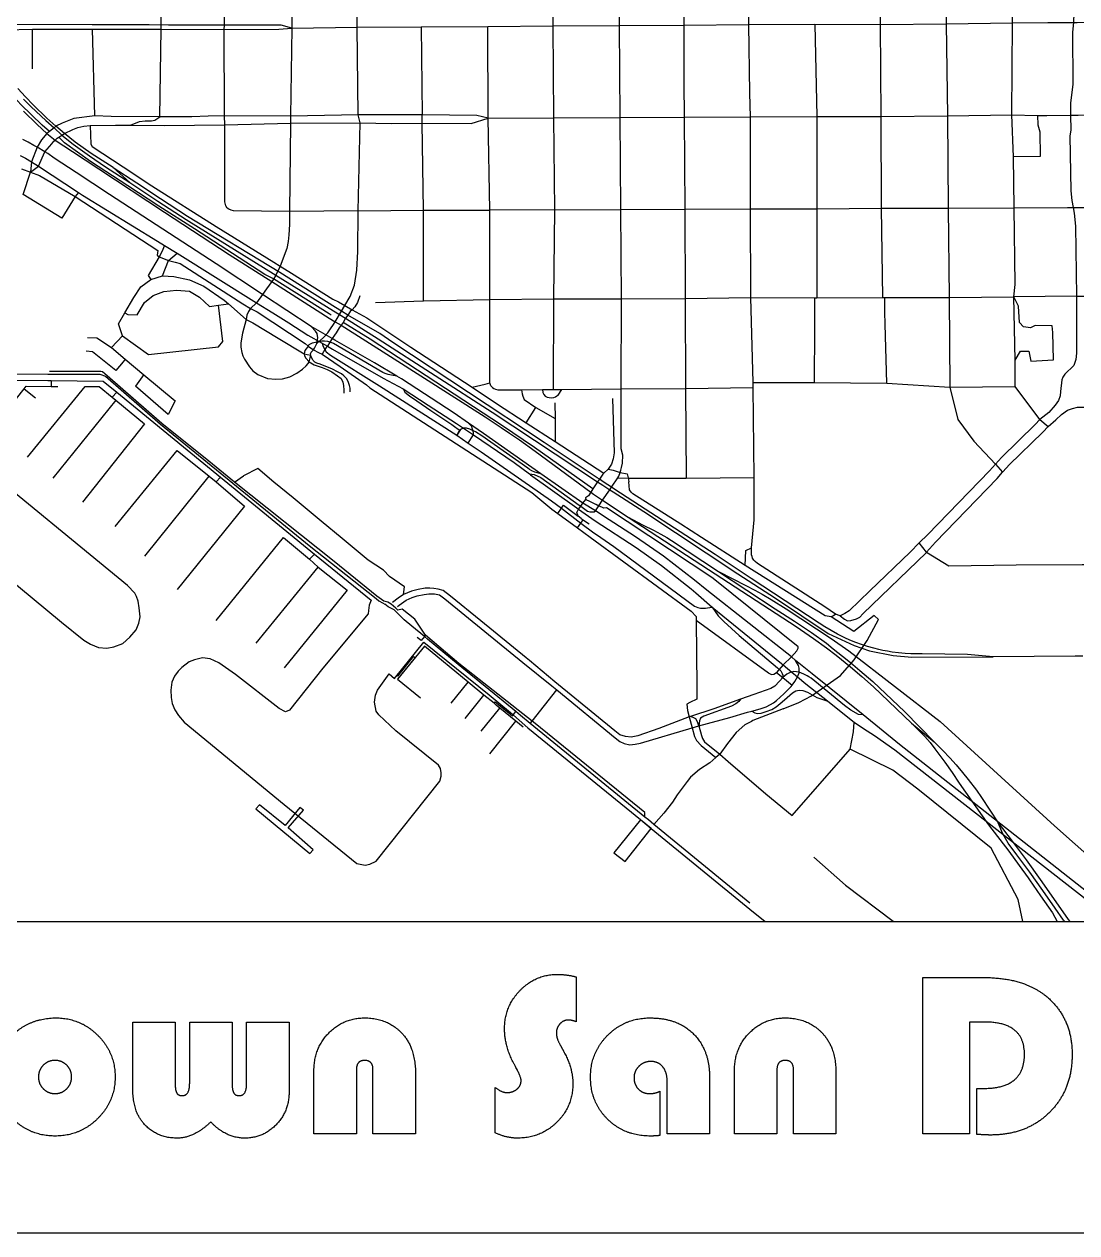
# Model space of a CAD drawing. Header units: millimetres. Extents: x 943 to 1065, y -197 to -78.
# Drawn here: x 983.7 to 1037, y -196.7 to -135.6 of the extents above; entities that cross this region are included whole.
import ezdxf

# ---------------------------------------------------------------- set-up
doc = ezdxf.new("R2010")
doc.units = ezdxf.units.MM
doc.header["$MEASUREMENT"] = 0
for name, color, linetype, true_color in [('Border', 5, 'Continuous', 0x0017ff), ('Default', 18, 'Continuous', 0x000000), ('Text', 3, 'Continuous', 0x00ff1b)]:
    doc.layers.add(name, color=color, linetype=linetype, true_color=true_color)

msp = doc.modelspace()

# ---------------------------------------------------------------- linework, layer by layer
at = {"color": 4, "true_color": 0x00ffff}
for points in [[(1016.757, -92.221), (1016.867, -94.854), (1016.892, -99.384), (1016.896, -100.124), (1016.916, -103.913), (1016.94, -108.424), (1016.964, -112.932), (1016.989, -117.449), (1016.989, -117.538), (1016.989, -117.596), (1016.994, -118.741), (1017.018, -122.043), (1017.036, -126.582), (1017.06, -131.061), (1017.084, -135.613), (1017.1, -138.532), (1017.11, -140.277), (1017.135, -144.932), (1017.158, -149.455), (1017.184, -153.992), (1017.208, -158.543)], [(1013.938, -149.472), (1013.904, -144.946), (1013.869, -140.294), (1013.833, -135.635), (1013.799, -131.079), (1013.765, -126.634), (1013.73, -122.09), (1013.702, -118.478), (1013.695, -117.628), (1013.66, -112.932), (1013.626, -108.447), (1013.61, -106.391), (1013.602, -105.241), (1013.591, -103.895), (1013.578, -102.258), (1013.556, -99.403), (1013.509, -94.897), (1013.42, -92.86), (1013.416, -92.533)], [(1010.134, -93.138), (1010.155, -94.955), (1010.183, -99.421), (1010.218, -103.877), (1010.234, -105.918), (1010.255, -108.469), (1010.27, -110.574), (1010.29, -112.949), (1010.31, -115.566), (1010.327, -117.659), (1010.333, -118.438), (1010.337, -118.948), (1010.362, -122.107), (1010.37, -123.124), (1010.378, -123.762), (1010.398, -126.665), (1010.398, -126.872), (1010.431, -131.095), (1010.468, -135.658), (1010.504, -140.311), (1010.54, -144.961), (1010.503, -149.461)], [(1020.598, -153.694), (1020.49, -149.389), (1020.458, -144.919), (1020.461, -140.261), (1020.44, -139.068), (1020.377, -135.591), (1020.377, -131.045), (1020.35, -126.52), (1020.325, -124.472), (1020.308, -122.012), (1020.33, -118.347), (1020.348, -117.578), (1020.348, -117.531), (1020.267, -112.932), (1020.267, -108.403), (1020.237, -103.925), (1020.208, -99.365)], [(1027.071, -140.234), (1027.047, -135.591), (1027.019, -131.073), (1026.985, -126.477), (1026.94, -121.941), (1026.912, -117.686), (1026.912, -117.542), (1026.912, -117.373), (1026.887, -112.906), (1026.802, -108.398), (1026.811, -103.907)], [(990.579, -140.251), (990.637, -135.818), (990.649, -131.308), (990.649, -122.008)], [(1030.303, -121.968), (1030.352, -126.471), (1030.365, -131.013), (1030.363, -135.551), (1030.439, -140.211)], [(1033.687, -140.16), (1033.723, -135.501), (1033.698, -130.962), (1033.64, -126.435), (1033.614, -121.956)], [(1036.822, -121.912), (1036.732, -125.983), (1036.742, -126.419), (1036.753, -126.936), (1036.778, -130.493), (1036.788, -130.945), (1036.799, -131.433), (1036.837, -135), (1036.805, -135.48), (1036.769, -135.972), (1036.779, -138.609), (1036.663, -139.558), (1036.666, -140.18), (1036.684, -140.927), (1036.62, -141.217), (1036.678, -144.008), (1036.731, -144.494), (1036.804, -144.849), (1036.854, -145.123), (1036.919, -145.781), (1036.959, -149.322)], [(993.987, -144.873), (993.905, -144.751), (993.856, -144.555), (993.859, -140.662), (993.839, -140.207), (993.836, -135.84), (993.841, -135.625), (993.899, -131.261), (993.869, -128.524)], [(997.243, -131.229), (997.256, -135.776), (997.188, -140.228), (997.188, -140.58), (997.139, -145.038), (997.129, -145.703), (997.101, -146.231), (997.071, -146.572), (997.003, -146.924), (996.66, -147.818), (996.445, -148.273), (996.333, -148.464), (996.245, -148.59), (995.975, -148.962), (995.771, -149.253), (995.469, -149.662)], [(999.069, -151.192), (999.206, -150.989), (999.357, -150.764), (999.447, -150.627), (999.543, -150.466), (999.666, -150.256), (999.759, -150.095), (999.935, -149.796), (1000.199, -149.352), (1000.425, -148.772), (1000.541, -148.02), (1000.59, -147.071), (1000.607, -145.01), (1000.718, -140.566), (1000.618, -140.161), (1000.567, -135.724), (1000.557, -133.324)], [(997.256, -135.776), (996.714, -135.62), (994.26, -135.625), (993.841, -135.625), (991.01, -135.615), (990.032, -135.61), (987.148, -135.6), (981.278, -135.586), (981.001, -135.583), (980.939, -135.583), (980.896, -135.58), (980.867, -135.58), (980.762, -135.577), (980.584, -135.575), (980.353, -135.571), (980.177, -135.575), (974.684, -135.59)], [(997.256, -135.776), (1000.567, -135.724)], [(1000.567, -135.724), (1003.803, -135.702), (1007.168, -135.68), (1010.469, -135.658), (1013.833, -135.635), (1017.086, -135.613), (1020.376, -135.591), (1023.716, -135.568), (1027.047, -135.591), (1030.363, -135.552), (1033.723, -135.501), (1035.52, -135.489), (1036.805, -135.48), (1037.004, -135.48), (1040.39, -135.458), (1043.711, -135.435), (1049.379, -135.397), (1052.693, -135.374), (1055.997, -135.352)], [(1003.803, -135.702), (1003.844, -140.151)], [(1007.403, -153.949), (1007.327, -153.858), (1007.274, -153.719), (1007.271, -149.505), (1007.28, -144.975), (1007.196, -140.327), (1007.167, -135.68)], [(1023.716, -135.568), (1023.825, -140.244), (1023.825, -144.904), (1023.825, -149.409)], [(982.765, -135.849), (984.133, -135.83), (987.157, -135.827), (990.637, -135.818), (993.836, -135.84), (996.601, -135.826), (997.256, -135.776)], [(984.126, -137.836), (984.133, -135.83)], [(987.289, -140.207), (987.157, -135.827)], [(984.987, -140.995), (984.623, -140.685), (983.541, -139.625), (983.079, -139.131), (982.076, -137.932), (980.995, -136.454)], [(988.204, -142.828), (987.09, -142.105), (986.296, -141.54), (985.752, -141.101), (985.306, -140.722), (984.859, -140.318), (984.169, -139.644), (983.779, -139.248), (983.388, -138.822)], [(983.671, -139.356), (984.062, -139.756), (984.805, -140.435), (985.221, -140.815), (985.616, -141.184), (986.193, -141.638), (987.015, -142.23), (987.827, -142.784), (989.054, -143.586)], [(983.666, -139.971), (984.365, -140.65), (984.849, -141.101), (985.274, -141.434), (986.145, -142.009)], [(1000.619, -140.161), (997.188, -140.228), (993.839, -140.207), (993.023, -140.223), (992.192, -140.251), (990.579, -140.251), (988.105, -140.247), (987.289, -140.207), (986.217, -140.337), (985.637, -140.571), (985.306, -140.722), (985.221, -140.815), (984.987, -140.995), (984.849, -141.101), (984.577, -141.414), (984.37, -141.798), (984.081, -142.536)], [(984.433, -142.748), (984.757, -142.031), (985.099, -141.618), (985.215, -141.496), (985.274, -141.434), (985.382, -141.34), (985.457, -141.289), (985.616, -141.184), (985.752, -141.101), (986.175, -140.895), (986.425, -140.798), (986.732, -140.734), (987.04, -140.69), (988.325, -140.675), (989.088, -140.672), (990.789, -140.691), (993.858, -140.662), (997.188, -140.579), (1000.718, -140.566)], [(989.088, -140.672), (989.551, -140.494), (989.835, -140.464), (990.148, -140.464), (990.314, -140.424), (990.579, -140.251)], [(1007.197, -140.327), (1006.62, -140.19), (1003.844, -140.151), (1000.619, -140.161)], [(1000.718, -140.566), (1002.3, -140.591), (1003.851, -140.582), (1006.327, -140.591), (1007.197, -140.327)], [(1003.917, -149.569), (1003.917, -144.975), (1003.851, -140.582), (1003.844, -140.151)], [(1007.197, -140.327), (1010.505, -140.31), (1013.869, -140.294), (1017.111, -140.277), (1020.46, -140.26), (1023.825, -140.244), (1027.071, -140.234), (1030.439, -140.211), (1033.687, -140.159), (1034.998, -140.188), (1035.462, -140.185), (1036.666, -140.179), (1037.043, -140.176), (1040.422, -140.16), (1043.323, -140.145), (1043.749, -140.142), (1044.073, -140.14), (1049.385, -140.113), (1052.713, -140.096), (1056.019, -140.08), (1058.016, -140.07)], [(1027.166, -149.391), (1027.103, -144.879), (1027.071, -140.234)], [(1030.439, -140.211), (1030.472, -144.876), (1030.527, -149.389), (1030.556, -153.933), (1030.959, -155.565), (1031.772, -156.66), (1032.861, -157.822)], [(1035.117, -155.571), (1033.862, -153.899), (1033.862, -152.573), (1033.788, -149.364), (1033.855, -148.738), (1033.808, -144.862), (1033.777, -142.274), (1033.687, -140.16)], [(1034.998, -140.188), (1035.003, -140.654), (1035.115, -141.012), (1035.127, -142.261), (1033.777, -142.274)], [(987.04, -140.69), (987.077, -141.646), (987.155, -141.762), (988.709, -142.787), (990.165, -143.745), (993.421, -145.803), (996.343, -147.611), (996.66, -147.818), (997.231, -148.163)], [(999.435, -151.549), (999.301, -151.474), (998.224, -150.863), (995.771, -149.253), (993.426, -147.697), (988.03, -144.178), (986.338, -143.066), (985.233, -142.341), (984.898, -142.116), (984.757, -142.031), (984.37, -141.798), (984.203, -141.7), (983.917, -141.544), (983.639, -141.403)], [(999.244, -150.282), (999.147, -150.228), (996.321, -148.456), (995.892, -148.228), (992.333, -145.931), (990.514, -144.778), (988.96, -143.75), (987.07, -142.511), (985.753, -141.571), (985.457, -141.289)], [(983.501, -142.207), (983.771, -142.351), (984.081, -142.536), (984.433, -142.748), (986.45, -144.083), (986.667, -144.228), (990.453, -146.543), (990.812, -146.767), (991.445, -147.16), (995.469, -149.663), (996.295, -150.171), (997.095, -150.682), (998.068, -151.294), (998.786, -151.704), (998.915, -151.773)], [(986.145, -142.009), (987.485, -142.892), (990.809, -145.076), (994.082, -147.222), (996.245, -148.59), (999.145, -150.435), (999.447, -150.627), (999.744, -150.801), (1002.24, -152.374), (1007.032, -155.43), (1007.854, -155.98), (1008.275, -156.257), (1008.782, -156.604), (1009.575, -157.163), (1012.387, -159.243), (1012.525, -159.344), (1012.73, -159.484), (1012.979, -159.653), (1014.27, -160.513), (1018.348, -163.148), (1022.783, -166.039), (1023.659, -166.645), (1024.305, -167.116), (1024.803, -167.494), (1025.522, -168.086), (1026.098, -168.576), (1026.697, -169.099), (1028.614, -170.935), (1029.284, -171.605), (1029.564, -171.912), (1029.797, -172.222), (1030.307, -172.907), (1030.669, -173.426), (1031.029, -173.963), (1032.51, -176.074), (1033.543, -177.405), (1034.06, -178.133), (1034.516, -178.762), (1034.588, -178.861), (1035.151, -179.664), (1035.751, -180.521), (1035.992, -180.969)], [(983.564, -142.884), (984.02, -143.058), (984.489, -143.225), (986.294, -144.282), (990.466, -147.02), (990.443, -147.253), (990.541, -147.331), (991.004, -147.53), (991.356, -147.615), (991.606, -147.673), (994.777, -149.718), (995.17, -149.957), (995.501, -150.118), (997.925, -151.725), (998.072, -151.853), (998.351, -152.044), (998.606, -152.18), (998.785, -152.263), (999.706, -152.883), (1001.026, -153.809), (1001.193, -153.96)], [(986.45, -144.083), (986.294, -144.282), (985.62, -145.38), (983.651, -144.188), (984.02, -143.058), (984.433, -142.748)], [(984.081, -142.536), (984.02, -143.058)], [(989.054, -143.586), (988.204, -142.828)], [(1037.284, -167.537), (1036.904, -167.541), (1032.75, -167.578), (1031.456, -167.449), (1029.162, -167.424), (1028.577, -167.424), (1028.288, -167.403), (1027.95, -167.369), (1027.644, -167.337), (1027.4, -167.291), (1027.162, -167.251), (1026.96, -167.198), (1026.707, -167.131), (1026.385, -167.049), (1026.09, -166.943), (1025.805, -166.845), (1025.58, -166.764), (1025.312, -166.639), (1025.11, -166.541), (1024.864, -166.42), (1024.541, -166.245), (1024.231, -166.051), (1023.938, -165.865), (1020.499, -163.618), (1018.685, -162.403), (1015.14, -160.1), (1013.595, -159.108), (1013.425, -158.998), (1013.066, -158.754), (1012.822, -158.588), (1012.71, -158.514), (1010.031, -156.73), (1002.359, -151.68), (1001.711, -151.226), (1000.086, -150.284), (999.759, -150.095), (999.463, -149.909), (996.639, -148.127), (991.969, -145.297), (990.61, -144.412), (989.407, -143.616), (988.204, -142.829)], [(989.054, -143.586), (990.468, -144.524), (991.91, -145.453), (996.445, -148.273), (999.363, -150.069), (999.666, -150.256), (999.975, -150.45), (1001.62, -151.48), (1007.394, -155.199), (1012.73, -158.715), (1012.988, -158.884), (1013.346, -159.12), (1013.516, -159.227), (1015.064, -160.214), (1019.828, -163.374), (1021.732, -164.614), (1024.401, -166.396), (1025.708, -167.004), (1026.493, -167.272), (1027.682, -167.512), (1028.625, -167.591), (1032.75, -167.578)], [(1000.608, -145.01), (997.139, -145.038), (994.308, -145.012), (994.188, -144.98), (994.06, -144.922), (993.987, -144.874)], [(1010.542, -144.961), (1013.904, -144.946), (1017.136, -144.932), (1020.458, -144.919), (1023.824, -144.904), (1027.103, -144.879), (1030.472, -144.875), (1033.808, -144.862), (1036.502, -144.85), (1036.804, -144.85), (1037.054, -144.85), (1037.524, -144.847), (1039.214, -144.794), (1040.458, -144.794), (1043.781, -144.769), (1045.726, -144.76), (1047.139, -144.818), (1049.387, -144.828), (1052.696, -144.825), (1056.04, -144.818), (1058.017, -144.761)], [(1000.608, -145.01), (1003.917, -144.975), (1007.281, -144.975)], [(1010.542, -144.961), (1007.281, -144.975)], [(990.812, -146.766), (990.681, -147.088), (990.541, -147.331), (989.989, -148.291), (990.11, -148.485)], [(990.713, -148.304), (991.004, -147.53), (991.445, -147.16)], [(988.126, -151.932), (988.69, -151.337), (988.479, -150.722), (988.803, -150.171), (989.264, -149.389), (989.606, -148.861), (990.11, -148.485), (990.713, -148.304), (991.289, -148.34), (992.068, -148.51), (992.8, -148.827), (993.825, -149.53), (994.04, -149.719), (994.941, -150.51), (995.282, -150.67), (996.564, -151.448), (997.882, -152.244), (998.033, -152.276), (998.216, -152.313)], [(997.231, -148.163), (999.335, -149.478)], [(988.803, -150.171), (988.948, -150.252), (989.421, -150.281), (989.789, -149.651), (990.234, -149.287), (990.776, -149.101), (991.422, -149.022), (992.07, -149.078), (992.573, -149.377), (993.088, -149.844), (993.542, -149.785), (994.04, -149.719)], [(988.69, -151.337), (989.999, -152.273), (993.542, -151.899), (993.757, -151.614), (993.542, -149.785)], [(995.469, -149.662), (995.17, -149.957), (995.053, -150.109), (994.98, -150.295), (994.941, -150.51)], [(1000.697, -149.305), (1000.57, -149.648), (1000.438, -149.869), (1000.307, -150.015), (1000.213, -150.108), (1000.086, -150.284), (999.975, -150.45), (999.847, -150.655), (999.744, -150.801), (999.646, -150.939), (999.495, -151.183), (999.416, -151.3), (999.301, -151.474), (999.175, -151.663), (999.053, -151.854), (998.99, -151.932), (998.925, -152.025), (998.785, -152.263)], [(999.335, -149.478), (999.61, -149.624), (999.935, -149.796), (1000.307, -150.015), (1001.041, -150.426), (1002.068, -151.095), (1003.28, -151.906), (1006.379, -153.934), (1007.611, -154.765), (1009.116, -155.742), (1010.578, -156.688), (1013.051, -158.278)], [(1001.483, -149.647), (1003.917, -149.569), (1007.272, -149.505), (1010.504, -149.461), (1013.938, -149.472), (1017.159, -149.455), (1020.49, -149.389), (1023.713, -149.409)], [(1010.504, -149.461), (1010.474, -154.051)], [(1013.927, -154.012), (1013.938, -149.472)], [(1023.713, -149.409), (1023.706, -150.645), (1023.703, -150.938), (1023.687, -153.694)], [(1023.713, -149.409), (1023.823, -149.409), (1027.166, -149.391), (1027.27, -149.395), (1030.527, -149.389), (1033.788, -149.364)], [(1027.362, -153.728), (1027.283, -150.741), (1027.266, -150.146), (1027.27, -149.395)], [(1036.959, -149.322), (1033.788, -149.364)], [(1034.034, -149.836), (1033.788, -149.364)], [(1036.959, -149.322), (1037.443, -149.325), (1038.992, -149.308), (1040.484, -149.297), (1042.032, -149.277), (1042.436, -149.272), (1043.822, -149.256), (1049.412, -149.312), (1052.754, -149.321), (1056.061, -149.321), (1057.891, -149.316)], [(1036.959, -149.322), (1036.959, -152.219)], [(1034.08, -150.661), (1034.034, -149.836)], [(994.941, -150.51), (994.75, -151.199), (994.672, -151.698), (994.677, -151.913), (994.726, -152.182), (994.775, -152.342), (994.853, -152.514), (995.116, -152.9), (995.273, -153.111), (995.532, -153.296), (996.026, -153.487), (996.451, -153.535), (996.783, -153.513), (997.155, -153.418), (997.512, -153.232), (997.8, -153.027), (997.976, -152.856), (998.073, -152.736), (998.126, -152.648), (998.216, -152.313)], [(998.327, -152.586), (998.312, -152.55), (998.23, -152.393), (998.216, -152.313), (998.205, -152.242), (998.239, -152.154), (998.351, -152.044), (998.396, -151.953), (998.527, -151.718), (998.561, -151.431), (998.532, -151.226), (998.444, -151.098), (998.224, -150.863)], [(1012.483, -159.083), (1009.535, -156.984), (1007.863, -155.855), (1001.217, -151.507), (999.847, -150.655)], [(1033.862, -152.573), (1034.126, -152.104), (1034.556, -152.104), (1034.654, -152.611), (1035.807, -152.553), (1035.768, -151.165), (1035.735, -150.833), (1034.874, -150.813), (1034.641, -150.931), (1034.282, -150.876), (1034.08, -150.661)], [(986.915, -151.426), (987.388, -151.441), (988.126, -151.932), (988.817, -152.512), (989.757, -153.301), (991.345, -154.631), (990.993, -155.316), (989.338, -153.885)], [(1002.571, -153.372), (1002.298, -153.328), (1002.136, -153.299), (1001.97, -153.24), (1001.867, -153.191), (999.357, -151.725), (999.32, -151.713), (999.175, -151.663), (999.08, -151.63), (998.904, -151.606), (998.772, -151.611), (998.445, -151.67), (998.278, -151.714), (998.116, -151.797)], [(998.527, -151.718), (998.854, -151.412), (999.069, -151.192)], [(1028.006, -172.002), (1026.163, -170.516), (1023.583, -168.438), (1022.748, -167.764), (1022.539, -167.568), (1018.251, -164.196), (1017.636, -163.691), (1016.059, -162.48), (1014.639, -161.506), (1013.025, -160.451), (1012.851, -160.333), (1012.627, -160.185), (1011.989, -159.805), (1009.861, -158.317), (1006.948, -156.275), (1006.195, -155.746), (1005.463, -155.246), (1002.812, -153.515), (1002.571, -153.372), (1001.429, -152.7), (999.435, -151.549)], [(988.817, -152.512), (988.711, -152.658), (988.353, -153.092), (987.169, -152.137), (986.848, -152.118)], [(998.116, -151.797), (998.072, -151.853), (997.985, -151.987), (997.917, -152.081), (997.882, -152.244), (997.892, -152.345), (997.965, -152.471), (998.126, -152.648)], [(998.786, -151.704), (998.816, -151.817), (998.855, -151.915), (998.925, -152.025), (998.997, -152.14), (999.204, -152.317), (1001.697, -153.863), (1005.598, -156.361), (1006.181, -156.767), (1006.84, -157.205), (1010.397, -159.688), (1010.893, -160.046), (1011.88, -160.819), (1012.545, -161.293), (1012.676, -161.387), (1013.543, -161.988), (1017.639, -165.006), (1017.797, -165.084), (1017.938, -165.114), (1018.046, -165.119), (1018.187, -165.104), (1018.285, -165.089), (1018.523, -165.055)], [(998.915, -151.773), (999.053, -151.854), (999.304, -152.003), (1001.871, -153.472), (1002.896, -154.015), (1004.153, -154.836), (1005.581, -155.777), (1005.942, -156.015), (1006.451, -156.352), (1008.499, -157.747), (1009.274, -158.319), (1009.335, -158.365), (1011.669, -160.037), (1011.765, -160.11), (1012.611, -160.691), (1014.676, -162.046), (1015.954, -162.95), (1017.457, -164.137), (1017.708, -164.336), (1018.523, -165.055), (1022.04, -167.911), (1022.118, -167.975), (1022.553, -168.344), (1022.846, -168.594), (1023.271, -168.947), (1024.356, -169.793), (1024.387, -169.818), (1025.721, -170.879), (1026.191, -171.206), (1026.747, -171.558), (1027.774, -172.287)], [(1036.958, -152.219), (1036.927, -152.535), (1036.829, -152.834), (1036.367, -153.28), (1036.279, -153.425), (1036.225, -153.569), (1036.16, -154.155), (1036.133, -154.365), (1036.047, -154.608), (1035.893, -154.843), (1035.573, -155.218), (1035.117, -155.571)], [(998.126, -152.648), (998.391, -152.801), (998.786, -152.943), (999.035, -153.041), (999.27, -153.158), (999.569, -153.353), (999.75, -153.496), (999.837, -153.676), (999.871, -153.847), (999.887, -154.078), (999.887, -154.239)], [(1000.214, -154.17), (1000.204, -153.989), (1000.174, -153.847), (1000.106, -153.652), (1000.013, -153.501), (999.887, -153.359), (999.76, -153.261), (999.569, -153.154), (999.31, -153.017), (998.689, -152.777), (998.523, -152.714), (998.425, -152.66), (998.327, -152.586)], [(981.236, -153.257), (984.907, -153.278)], [(984.907, -153.277), (987.54, -153.283), (987.822, -153.378), (990.604, -155.805), (994.265, -158.793), (998.129, -161.949), (1001.514, -164.626), (1001.649, -164.733), (1001.849, -164.842), (1001.966, -164.916)], [(1015.116, -175.681), (1015.116, -175.449), (1009.568, -170.953), (1009.421, -170.832), (1005.712, -167.907), (1004.02, -166.478), (1003.476, -165.672), (1002.84, -165.163), (1002.625, -165.217), (1002.515, -165.114), (1002.28, -164.906), (1002.119, -164.801), (1001.908, -164.759), (1001.561, -164.504), (999.392, -162.751), (994.359, -158.732), (993.047, -157.684), (990.666, -155.768), (987.904, -153.366), (987.669, -153.165), (987.591, -153.135), (984.981, -153.135)], [(989.757, -153.3), (989.338, -153.885)], [(982.407, -155.627), (983.003, -154.907), (983.707, -154.013), (983.815, -153.874), (985.07, -153.906), (985.412, -153.906)], [(983.707, -154.013), (984.285, -154.468)], [(983.878, -157.472), (986.787, -153.906), (987.507, -153.906), (988.164, -154.437), (988.352, -154.594), (989.79, -155.783), (986.662, -159.755)], [(985.075, -153.594), (985.07, -153.906)], [(1001.193, -153.96), (1009.401, -159.269), (1010.417, -160.099), (1010.712, -160.315), (1011.717, -161.052), (1012.359, -161.521), (1017.466, -165.262)], [(1002.896, -154.015), (1002.979, -154.178), (1003.214, -154.37), (1003.582, -154.629), (1004.281, -155.118), (1005.349, -155.825), (1005.485, -155.918), (1005.679, -156.051), (1005.731, -156.097), (1005.598, -156.361)], [(1006.379, -153.934), (1007.031, -153.773), (1007.274, -153.719)], [(1007.403, -153.949), (1007.479, -153.997), (1007.562, -154.029), (1007.672, -154.059), (1007.843, -154.071), (1008.88, -154.065), (1009.937, -154.054), (1010.474, -154.051)], [(1008.88, -154.064), (1008.918, -154.275), (1008.939, -154.395), (1009.017, -154.562), (1009.605, -154.953), (1010.58, -155.514)], [(1009.937, -154.053), (1009.957, -154.208), (1010.001, -154.31), (1010.08, -154.389), (1010.178, -154.433), (1010.285, -154.461), (1010.383, -154.471), (1010.509, -154.453), (1010.598, -154.417), (1010.67, -154.37), (1010.734, -154.33), (1010.91, -154.044)], [(1010.474, -154.051), (1010.91, -154.044), (1013.927, -154.012)], [(1013.927, -154.012), (1017.185, -153.992)], [(1013.927, -157.058), (1013.927, -154.012)], [(1017.185, -153.992), (1020.601, -153.949)], [(1020.574, -162.584), (1020.545, -162.497), (1020.525, -162.421), (1020.515, -162.295), (1020.512, -162.17), (1020.522, -162.055), (1020.654, -160.639), (1020.654, -158.507), (1020.601, -153.949), (1020.598, -153.694)], [(1020.598, -153.694), (1023.688, -153.694), (1027.362, -153.728), (1030.556, -153.933), (1033.862, -153.899)], [(1035.539, -155.924), (1035.922, -155.59), (1036.214, -155.322), (1036.516, -155.091), (1036.761, -155.004), (1037.01, -154.948), (1037.364, -154.938), (1037.587, -154.887), (1037.772, -154.804), (1037.987, -154.634), (1038.149, -154.475), (1038.262, -154.372), (1038.361, -154.244), (1038.501, -154.136), (1038.701, -154.045), (1038.966, -153.993), (1039.29, -153.911), (1040.513, -153.854)], [(988.352, -154.594), (985.16, -158.535)], [(988.396, -154.185), (988.164, -154.437)], [(1013.485, -154.502), (1013.559, -157.259), (1013.515, -157.562), (1013.431, -157.831), (1013.26, -158.076), (1013.051, -158.278), (1012.991, -158.335), (1012.821, -158.588), (1012.73, -158.715), (1012.595, -158.932), (1012.483, -159.083), (1012.387, -159.243), (1012.264, -159.434), (1012.121, -159.528), (1012.131, -159.61)], [(1009.116, -155.742), (1009.606, -154.953)], [(1010.568, -154.724), (1010.58, -155.514), (1010.577, -156.688)], [(1006.349, -156.501), (1006.451, -156.352), (1006.449, -156.259), (1006.433, -156.135), (1006.385, -156), (1006.356, -155.926), (1006.3, -155.859), (1006.194, -155.746)], [(1035.117, -155.571), (1034.871, -155.817), (1033.173, -157.484), (1032.861, -157.822)], [(1035.117, -155.571), (1035.539, -155.924)], [(1009.861, -158.317), (1009.738, -158.279), (1009.545, -158.225), (1009.406, -158.169), (1009.284, -158.096), (1009.198, -158.032), (1006.864, -156.387), (1006.551, -156.192), (1006.434, -156.135), (1006.263, -156.055), (1006.097, -156.009), (1006.004, -156.006), (1005.942, -156.014), (1005.888, -156.031), (1005.791, -156.079), (1005.598, -156.36)], [(1006.181, -156.767), (1006.349, -156.501)], [(1033.221, -158.227), (1033.43, -158.005), (1033.558, -157.868), (1035.255, -156.201), (1035.539, -155.924)], [(988.32, -160.976), (991.449, -157.128), (993.076, -158.442), (993.42, -158.723), (994.858, -159.944), (991.449, -164.166)], [(1012.627, -160.185), (1012.787, -159.929), (1012.979, -159.653), (1013.346, -159.12), (1013.424, -158.998), (1013.754, -158.525), (1013.796, -158.436), (1013.874, -158.245), (1013.908, -158.128), (1013.943, -157.996), (1013.981, -157.781), (1014.012, -157.379), (1013.927, -157.058)], [(1002.909, -164.424), (1002.952, -164.034), (1002.194, -163.517), (1001.887, -163.19), (1001.111, -162.681), (999.795, -161.587), (998.734, -160.709), (997.319, -159.535), (996.35, -158.73), (995.525, -158.045), (994.808, -158.425)], [(1009.274, -158.319), (1009.521, -158.353), (1009.854, -158.505), (1011.794, -159.903), (1011.875, -159.959), (1012.224, -160.206), (1012.332, -160.235), (1012.429, -160.244), (1012.483, -160.244), (1012.547, -160.234), (1012.627, -160.184)], [(1013.26, -158.076), (1013.519, -158.138), (1013.874, -158.245), (1014.228, -158.321), (1014.277, -158.527), (1014.301, -158.717)], [(1032.861, -157.822), (1032.555, -158.161), (1029.437, -161.391), (1028.998, -161.799)], [(1029.375, -162.287), (1029.824, -161.778), (1032.942, -158.548), (1033.221, -158.227)], [(1032.861, -157.822), (1033.221, -158.227)], [(989.822, -162.477), (993.076, -158.442)], [(993.64, -158.485), (993.42, -158.723)], [(994.358, -158.732), (994.808, -158.425)], [(1013.754, -158.525), (1014.277, -158.528), (1017.209, -158.543), (1020.654, -158.508)], [(1024.246, -165.504), (1020.203, -162.953), (1017.994, -161.53), (1016.943, -160.868), (1014.518, -159.333), (1014.43, -159.24), (1014.346, -159.122), (1014.301, -158.717)], [(1010.712, -160.315), (1010.893, -160.046), (1011.003, -159.903), (1011.737, -160.451), (1011.673, -160.279), (1011.765, -160.11), (1011.875, -159.959), (1011.989, -159.805), (1012.131, -159.61), (1012.322, -159.702), (1012.523, -159.8), (1012.787, -159.929)], [(1022.118, -167.975), (1022.539, -167.568), (1022.808, -167.265), (1022.877, -167.143), (1022.877, -167.064), (1018.653, -163.677), (1018.507, -163.554), (1013.185, -160.041), (1013.042, -160.049), (1012.787, -159.929), (1012.656, -159.868)], [(1011.717, -161.052), (1011.88, -160.819), (1012.003, -160.644)], [(1011.898, -160.568), (1011.737, -160.451)], [(1011.898, -160.568), (1012.003, -160.644), (1012.112, -160.724)], [(1012.112, -160.724), (1012.293, -160.841)], [(1014.27, -160.513), (1015.028, -160.907), (1015.562, -161.171), (1015.932, -161.371), (1016.236, -161.532), (1016.47, -161.694), (1018.851, -163.253), (1019.574, -163.625), (1020.234, -163.967), (1020.678, -164.201), (1021.065, -164.412), (1021.505, -164.675), (1022.267, -165.139), (1024.555, -166.64), (1025.445, -167.27), (1030.072, -170.848), (1035.86, -176.124), (1040.936, -180.626), (1041.33, -180.969)], [(993.42, -165.73), (996.829, -161.539), (998.144, -162.634), (998.581, -163.04), (1000.052, -164.198), (996.861, -168.139)], [(1028.998, -161.799), (1028.548, -162.272), (1026.509, -164.234), (1025.453, -165.253), (1025.248, -165.38), (1025.002, -165.494), (1025.226, -165.675), (1025.37, -165.747), (1025.55, -165.74), (1025.833, -165.649), (1026.004, -165.56), (1026.155, -165.401), (1029.375, -162.288)], [(1029.375, -162.287), (1028.998, -161.799)], [(998.4, -162.389), (998.144, -162.634)], [(1020.203, -162.953), (1020.231, -162.2), (1020.522, -162.055)], [(1025.002, -165.494), (1024.774, -165.419), (1024.231, -165.04), (1020.813, -162.852), (1020.697, -162.755), (1020.632, -162.677), (1020.574, -162.584)], [(1039.087, -162.921), (1038.14, -162.926), (1037.256, -162.921), (1033.911, -162.935), (1030.503, -162.985), (1029.375, -162.288)], [(995.453, -166.888), (998.581, -163.04)], [(1018.851, -163.253), (1021.72, -165.154), (1022.688, -165.776), (1023.142, -166.073), (1023.548, -166.347), (1024.31, -166.89), (1024.653, -167.168), (1025.117, -167.535), (1025.532, -167.867), (1025.997, -168.273), (1026.657, -168.825), (1028.27, -170.359), (1029.759, -171.872), (1030.196, -172.315), (1030.553, -172.677), (1030.875, -173.044), (1031.193, -173.42), (1031.481, -173.781), (1031.907, -174.319), (1032.151, -174.687), (1032.996, -175.966), (1033.706, -176.891), (1034.415, -177.844), (1035.132, -178.832), (1036.032, -180.131), (1036.54, -180.855), (1036.62, -180.969)], [(1004.911, -164.226), (1004.652, -164.143), (1004.443, -164.113), (1004.232, -164.109), (1003.993, -164.109), (1003.64, -164.162), (1003.303, -164.25), (1002.909, -164.424), (1002.628, -164.601), (1002.355, -164.822)], [(1002.596, -165.033), (1002.683, -164.964), (1003.038, -164.71), (1003.351, -164.567), (1003.592, -164.495), (1003.953, -164.426), (1004.183, -164.392), (1004.472, -164.395), (1004.735, -164.443)], [(1004.735, -164.443), (1005.004, -164.638), (1007.021, -166.286), (1008.939, -167.853), (1010.41, -169.033), (1010.662, -169.239), (1013.617, -171.67), (1013.847, -171.855), (1014.067, -171.964), (1014.365, -172.018), (1014.628, -171.998), (1014.897, -171.939), (1017.518, -171.162), (1017.85, -171.068)], [(1022.108, -168.628), (1021.931, -168.811), (1021.691, -169.055), (1021.502, -169.182), (1020.627, -169.48), (1019.963, -169.718), (1018.608, -170.204), (1017.43, -170.6), (1017.37, -170.615), (1015.835, -171.205), (1014.765, -171.578), (1014.423, -171.641), (1014.14, -171.612), (1013.852, -171.519), (1013.597, -171.323), (1010.567, -168.833), (1009.281, -167.764), (1009.121, -167.633), (1006.823, -165.75), (1005.283, -164.509), (1004.911, -164.226)], [(1022.113, -170.201), (1022.113, -170.211), (1020.592, -170.8), (1020.519, -170.838), (1020.187, -171.014), (1019.737, -171.4), (1019.301, -171.957), (1018.906, -172.495), (1018.711, -172.664), (1018.402, -172.93), (1017.879, -173.268), (1017.43, -173.668), (1017.265, -173.882), (1016.75, -174.553), (1016.526, -174.919), (1016.086, -175.491), (1015.572, -176.053), (1015.296, -175.827), (1015.116, -175.681), (1009.321, -170.942), (1008.832, -170.541), (1008.59, -170.344), (1005.671, -167.968), (1004.113, -166.673), (1003.96, -166.546), (1003.324, -166.018), (1002.941, -165.696), (1002.434, -165.2), (1002.137, -165.042), (1001.966, -164.916)], [(1018.523, -165.055), (1018.823, -165.494), (1019.116, -165.794), (1019.888, -166.492), (1021.834, -168.136), (1021.995, -168.283), (1022.069, -168.409), (1022.103, -168.507), (1022.108, -168.628)], [(1017.466, -165.262), (1017.719, -165.536), (1017.722, -165.733), (1017.75, -169.081), (1017.754, -169.724), (1017.388, -169.882)], [(1026.947, -165.681), (1026.732, -165.487), (1025.688, -166.297), (1024.549, -165.548), (1024.246, -165.504)], [(1024.549, -165.548), (1024.774, -165.419)], [(1026.363, -166.748), (1026.947, -165.681)], [(1021.516, -168.464), (1021.376, -168.407), (1017.722, -165.733)], [(1004.018, -166.478), (1003.96, -166.546), (1003.803, -166.756), (1003.603, -166.596)], [(1023.547, -169.551), (1025.014, -168.527), (1025.718, -167.726), (1026.363, -166.748)], [(1008.968, -171.136), (1008.594, -170.828), (1007.776, -170.167), (1007.598, -170.02), (1007.488, -169.923), (1006.974, -169.519), (1006.18, -168.86), (1003.964, -167.038), (1002.593, -168.704), (1003.758, -169.65)], [(1002.573, -168.51), (1002.622, -168.555), (1003.419, -167.563), (1003.488, -167.611), (1002.593, -168.704), (1003.758, -169.65)], [(1022.118, -167.975), (1021.78, -168.363), (1022.108, -168.628), (1022.577, -169.009)], [(1022.846, -168.594), (1022.924, -168.389), (1022.924, -168.351), (1022.924, -168.156), (1022.89, -168.009), (1022.748, -167.764)], [(1021.516, -168.464), (1021.643, -168.458), (1021.78, -168.363)], [(1022.924, -168.351), (1022.655, -168.322), (1022.553, -168.344), (1022.474, -168.361), (1022.312, -168.444), (1022.108, -168.628)], [(1022.577, -169.009), (1022.713, -168.821), (1022.846, -168.594)], [(1026.163, -170.516), (1025.929, -170.487), (1025.543, -170.277), (1025.216, -170.043), (1023.535, -168.658), (1023.422, -168.586), (1023.334, -168.542), (1023.163, -168.449), (1022.924, -168.351)], [(1005.314, -169.924), (1006.18, -168.86)], [(1009.321, -170.942), (1009.42, -170.832), (1010.662, -169.239)], [(1017.85, -171.068), (1019.419, -170.635), (1020.313, -170.366), (1020.526, -170.33), (1020.964, -170.208), (1021.257, -170.102), (1021.482, -169.988), (1021.633, -169.894), (1021.785, -169.788), (1022.151, -169.451), (1022.523, -169.067), (1022.577, -169.009)], [(1020.526, -170.33), (1020.685, -170.409), (1020.812, -170.433), (1021.007, -170.423), (1021.266, -170.344), (1021.54, -170.236), (1021.761, -170.104), (1021.97, -169.943), (1022.191, -169.752), (1022.587, -169.397), (1022.763, -169.288), (1022.853, -169.269), (1022.943, -169.261), (1023.115, -169.285), (1023.354, -169.368), (1023.828, -169.637), (1024.387, -169.818)], [(1006.029, -170.697), (1006.974, -169.519)], [(1007.488, -169.923), (1007.55, -169.846), (1008.424, -170.561), (1008.59, -170.344)], [(1017.388, -169.882), (1017.25, -169.969), (1017.28, -170.282), (1017.37, -170.615), (1017.518, -171.162), (1017.631, -171.607), (1017.734, -171.803), (1017.974, -172.057), (1018.71, -172.664)], [(1019.963, -169.718), (1019.884, -169.828), (1019.731, -169.955), (1019.497, -170.073), (1018.104, -170.576), (1017.938, -170.682), (1017.879, -170.82), (1017.85, -171.068)], [(1022.113, -170.201), (1022.906, -169.89)], [(1022.906, -169.89), (1023.547, -169.551)], [(1006.838, -171.331), (1007.776, -170.167)], [(1007.277, -172.474), (1008.594, -170.828)], [(1017.85, -171.068), (1017.781, -170.864), (1017.699, -170.708), (1017.566, -170.644), (1017.43, -170.6)], [(1017.85, -171.068), (1017.986, -171.556), (1018.04, -171.707), (1018.143, -171.878), (1018.906, -172.495), (1019.328, -172.861), (1021.24, -174.501), (1022.582, -175.594), (1025.513, -172.241)], [(1034.25, -180.969), (1034.021, -179.844), (1032.645, -177.247), (1028.942, -174.274), (1027.671, -173.305), (1025.513, -172.241), (1025.681, -171.367), (1025.721, -170.879)], [(1028.614, -170.935), (1029.759, -171.872)], [(1027.774, -172.287), (1037.548, -179.912)], [(1037.704, -179.628), (1028.006, -172.002)], [(1020.438, -180.043), (1015.572, -176.054)], [(1036.368, -180.969), (1036.315, -180.894), (1035.885, -180.282), (1035.255, -179.393), (1034.595, -178.47), (1033.949, -177.589), (1033.501, -177.001), (1033.233, -176.534), (1032.996, -175.966)], [(1023.671, -177.703), (1025.269, -179.122), (1027.688, -180.949), (1027.712, -180.969)]]:
    msp.add_lwpolyline(points, dxfattribs=at)
at = {"color": 3, "true_color": 0x00ff00}
for points in [[(980.997, -153.583), (984.908, -153.594), (985.075, -153.592), (987.712, -153.621), (988.395, -154.182), (993.639, -158.482), (998.4, -162.387), (1001.261, -164.703), (1001.167, -164.957), (1001.137, -165.233), (1001.118, -165.401), (998.829, -168.144), (997.134, -170.265), (996.925, -170.353), (996.612, -170.194), (994.4, -168.471), (993.556, -167.876), (993.117, -167.68), (992.736, -167.63), (992.334, -167.718), (992.051, -167.835), (991.679, -168.119), (991.503, -168.305), (991.318, -168.549), (991.181, -168.862), (991.122, -169.253), (991.151, -169.625), (991.191, -169.937), (991.337, -170.26), (991.523, -170.534), (991.804, -170.88), (996.872, -175.04), (1000.542, -178.037), (1000.962, -178.105), (1001.207, -178.067), (1001.52, -177.91), (1004.745, -173.867), (1004.818, -173.608), (1004.814, -173.442), (1004.78, -173.223), (1004.681, -173.06), (1002.516, -171.315), (1001.651, -170.505), (1001.524, -170.329), (1001.431, -169.865), (1001.49, -169.507), (1001.596, -169.265), (1002.182, -168.442), (1002.45, -168.662), (1003.926, -166.83), (1007.246, -169.502), (1008.319, -170.389), (1009.198, -171.161), (1014.906, -175.811), (1015.433, -176.263), (1020.435, -180.344), (1021.201, -180.969)], [(977.669, -159.253), (985.601, -165.818), (986.72, -166.737), (987.062, -166.927), (987.468, -167.094), (987.898, -167.132), (988.24, -167.074), (988.704, -166.893), (989.057, -166.58), (989.37, -166.214), (989.511, -165.877), (989.585, -165.554), (989.535, -165.094), (989.481, -164.762), (989.398, -164.527), (989.307, -164.352), (988.944, -163.969), (981.083, -157.53)]]:
    msp.add_lwpolyline(points, dxfattribs=at)
at = {"color": 18, "true_color": 0x000000}
for points in [[(980.997, -153.583), (984.908, -153.594), (985.075, -153.592), (987.712, -153.621), (988.395, -154.182), (993.639, -158.482), (998.4, -162.387), (1001.261, -164.703), (1001.167, -164.957), (1001.137, -165.233), (1001.118, -165.401), (998.829, -168.144), (997.134, -170.265), (996.925, -170.353), (996.612, -170.194), (994.4, -168.471), (993.556, -167.876), (993.117, -167.68), (992.736, -167.63), (992.334, -167.718), (992.051, -167.835), (991.679, -168.119), (991.503, -168.305), (991.318, -168.549), (991.181, -168.862), (991.122, -169.253), (991.151, -169.625), (991.191, -169.937), (991.337, -170.26), (991.523, -170.534), (991.804, -170.88), (996.872, -175.04), (1000.542, -178.037), (1000.962, -178.105), (1001.207, -178.067), (1001.52, -177.91), (1004.745, -173.867), (1004.818, -173.608), (1004.814, -173.442), (1004.78, -173.223), (1004.681, -173.06), (1002.516, -171.315), (1001.651, -170.505), (1001.524, -170.329), (1001.431, -169.865), (1001.49, -169.507), (1001.596, -169.265), (1002.182, -168.442), (1002.45, -168.662), (1003.926, -166.83), (1007.246, -169.502), (1008.319, -170.389), (1009.198, -171.161), (1014.906, -175.811), (1015.433, -176.263), (1020.435, -180.344), (1021.201, -180.969)], [(977.669, -159.253), (985.601, -165.818), (986.72, -166.737), (987.062, -166.927), (987.468, -167.094), (987.898, -167.132), (988.24, -167.074), (988.704, -166.893), (989.057, -166.58), (989.37, -166.214), (989.511, -165.877), (989.585, -165.554), (989.535, -165.094), (989.481, -164.762), (989.398, -164.527), (989.307, -164.352), (988.944, -163.969), (981.083, -157.53)]]:
    msp.add_lwpolyline(points, dxfattribs=at)
at = {"color": 4, "true_color": 0x00ffff}
for points in [[(997.666, -175.19), (996.909, -176.1), (995.623, -175.069), (995.428, -175.26), (998.16, -177.523), (998.327, -177.337), (997.06, -176.232), (997.837, -175.329)], [(1014.907, -175.814), (1013.553, -177.486), (1014.116, -177.921), (1015.434, -176.265)]]:
    msp.add_lwpolyline(points, close=True, dxfattribs=at)
at = {"layer": 'Border'}
msp.add_lwpolyline([(942.893, -196.712), (1065.297, -196.712), (1065.297, -78.031), (942.893, -78.031)], close=True, dxfattribs=at)
at = {"layer": 'Default'}
msp.add_lwpolyline([(947.893, -180.969), (1060.297, -180.969), (1060.297, -83.031), (947.893, -83.031)], close=True, dxfattribs=at)
at = {"layer": 'Text'}
for points in [[(1008.807, -184.449), (1009.595, -183.64), (1010.69, -183.64)], [(1010.69, -183.64), (1011.171, -183.64), (1011.636, -183.762)], [(1011.636, -183.762), (1011.636, -184.897), (1011.636, -186.033)], [(1029.196, -191.712), (1029.196, -187.755), (1029.196, -183.797)], [(1029.196, -183.797), (1030.724, -183.797), (1032.252, -183.797)], [(1032.252, -183.797), (1034.259, -183.797), (1035.395, -184.714)], [(1008.019, -186.378), (1008.019, -185.258), (1008.807, -184.449)], [(1035.395, -184.714), (1036.745, -185.811), (1036.745, -187.691)], [(983.121, -186.702), (984.014, -185.841), (985.323, -185.841)], [(985.323, -185.841), (986.553, -185.841), (987.431, -186.719)], [(999.119, -186.609), (999.864, -185.841), (1000.945, -185.841)], [(1000.945, -185.841), (1002.181, -185.841), (1002.927, -186.733)], [(1013.247, -186.711), (1014.124, -185.841), (1015.38, -185.841)], [(1015.38, -185.841), (1016.782, -185.841), (1017.59, -186.657)], [(1020.401, -186.609), (1021.147, -185.841), (1022.228, -185.841)], [(1022.228, -185.841), (1023.464, -185.841), (1024.209, -186.733)], [(989.2, -186.051), (990.275, -186.051), (991.349, -186.051)], [(989.2, -189.345), (989.2, -187.698), (989.2, -186.051)], [(991.349, -186.051), (991.349, -187.597), (991.349, -189.144)], [(992.083, -189.144), (992.083, -187.597), (992.083, -186.051)], [(992.083, -186.051), (993.158, -186.051), (994.232, -186.051)], [(994.232, -186.051), (994.232, -187.597), (994.232, -189.144)], [(994.966, -189.144), (994.966, -187.597), (994.966, -186.051)], [(994.966, -186.051), (996.041, -186.051), (997.115, -186.051)], [(997.115, -186.051), (997.115, -187.819), (997.115, -189.587)], [(1008.535, -188.235), (1008.019, -187.307), (1008.019, -186.378)], [(1010.822, -186.143), (1010.64, -186.34), (1010.64, -186.619)], [(1011.26, -185.946), (1011.005, -185.946), (1010.822, -186.143)], [(1011.636, -186.033), (1011.392, -185.946), (1011.26, -185.946)], [(1031.555, -186.051), (1031.555, -188.882), (1031.555, -191.712)], [(1032.332, -186.051), (1031.944, -186.051), (1031.555, -186.051)], [(1034.333, -187.676), (1034.333, -186.051), (1032.332, -186.051)], [(987.431, -186.719), (988.309, -187.597), (988.309, -188.824)], [(998.374, -188.497), (998.374, -187.376), (999.119, -186.609)], [(1002.927, -186.733), (1003.511, -187.429), (1003.511, -188.67)], [(1010.64, -186.619), (1010.64, -186.856), (1010.84, -187.221)], [(1012.37, -188.829), (1012.37, -187.58), (1013.247, -186.711)], [(1017.59, -186.657), (1018.398, -187.472), (1018.398, -188.883)], [(1019.656, -188.497), (1019.656, -187.376), (1020.401, -186.609)], [(1024.209, -186.733), (1024.793, -187.429), (1024.793, -188.67)], [(1010.84, -187.221), (1010.926, -187.378), (1011.012, -187.534)], [(1011.012, -187.534), (1011.478, -188.38), (1011.478, -189.169)], [(1032.298, -189.406), (1034.333, -189.406), (1034.333, -187.676)], [(1036.745, -187.691), (1036.745, -189.49), (1035.591, -190.628)], [(984.674, -188.234), (984.43, -188.477), (984.43, -188.829)], [(985.265, -187.991), (984.917, -187.991), (984.674, -188.234)], [(985.864, -188.234), (985.62, -187.991), (985.265, -187.991)], [(986.107, -188.829), (986.107, -188.477), (985.864, -188.234)], [(1000.939, -187.991), (1000.523, -187.991), (1000.523, -188.457)], [(1001.361, -188.457), (1001.361, -187.991), (1000.939, -187.991)], [(1008.857, -188.995), (1008.857, -188.821), (1008.535, -188.235)], [(1014.823, -188.287), (1014.571, -188.53), (1014.571, -188.864)], [(1015.419, -188.043), (1015.074, -188.043), (1014.823, -188.287)], [(1016.024, -188.314), (1015.799, -188.043), (1015.419, -188.043)], [(1016.249, -189.04), (1016.249, -188.584), (1016.024, -188.314)], [(1022.221, -187.991), (1021.805, -187.991), (1021.805, -188.457)], [(1022.644, -188.457), (1022.644, -187.991), (1022.221, -187.991)], [(984.43, -188.829), (984.43, -189.176), (984.676, -189.422)], [(985.861, -189.422), (986.107, -189.176), (986.107, -188.829)], [(988.309, -188.824), (988.309, -190.067), (987.419, -190.942)], [(998.374, -191.712), (998.374, -190.105), (998.374, -188.497)], [(1000.523, -188.457), (1000.523, -190.085), (1000.523, -191.712)], [(1001.361, -191.712), (1001.361, -190.085), (1001.361, -188.457)], [(1003.511, -188.67), (1003.511, -190.191), (1003.511, -191.712)], [(1013.235, -190.965), (1012.37, -190.113), (1012.37, -188.829)], [(1014.571, -188.864), (1014.571, -189.215), (1014.794, -189.442)], [(1018.398, -188.883), (1018.398, -190.298), (1018.398, -191.712)], [(1019.656, -191.712), (1019.656, -190.105), (1019.656, -188.497)], [(1021.805, -188.457), (1021.805, -190.085), (1021.805, -191.712)], [(1022.644, -191.712), (1022.644, -190.085), (1022.644, -188.457)], [(1024.793, -188.67), (1024.793, -190.191), (1024.793, -191.712)], [(984.676, -189.422), (984.923, -189.668), (985.265, -189.668)], [(985.265, -189.668), (985.614, -189.668), (985.861, -189.422)], [(989.715, -191.135), (989.2, -190.515), (989.2, -189.345)], [(991.349, -189.144), (991.349, -189.498), (991.427, -189.635)], [(991.707, -189.773), (992.083, -189.773), (992.083, -189.144)], [(994.232, -189.144), (994.232, -189.498), (994.313, -189.635)], [(994.596, -189.773), (994.966, -189.773), (994.966, -189.144)], [(1007.547, -191.648), (1007.547, -190.506), (1007.547, -189.364)], [(1007.547, -189.364), (1007.882, -189.616), (1008.142, -189.616)], [(1008.142, -189.616), (1008.448, -189.616), (1008.653, -189.439)], [(1008.653, -189.439), (1008.857, -189.262), (1008.857, -188.995)], [(1011.478, -189.169), (1011.478, -190.322), (1010.661, -191.122)], [(1014.794, -189.442), (1015.018, -189.668), (1015.361, -189.668)], [(1016.249, -191.712), (1016.249, -190.376), (1016.249, -189.04)], [(1031.922, -191.735), (1031.922, -190.571), (1031.922, -189.406)], [(1031.922, -189.406), (1032.11, -189.406), (1032.298, -189.406)], [(991.427, -189.635), (991.504, -189.773), (991.707, -189.773)], [(994.313, -189.635), (994.394, -189.773), (994.596, -189.773)], [(997.115, -189.587), (997.115, -190.561), (996.461, -191.241)], [(1015.361, -189.668), (1015.642, -189.668), (1015.882, -189.549)], [(1015.882, -189.549), (1015.882, -190.669), (1015.882, -191.789)], [(1035.591, -190.628), (1034.437, -191.765), (1032.62, -191.765)], [(985.272, -191.817), (984.014, -191.817), (983.121, -190.939)], [(987.419, -190.942), (986.529, -191.817), (985.272, -191.817)], [(991.451, -191.922), (990.369, -191.922), (989.715, -191.135)], [(993.152, -191.101), (992.308, -191.922), (991.451, -191.922)], [(994.876, -191.922), (993.915, -191.922), (993.152, -191.101)], [(996.461, -191.241), (995.807, -191.922), (994.876, -191.922)], [(1010.661, -191.122), (1009.844, -191.922), (1008.667, -191.922)], [(1015.398, -191.817), (1014.099, -191.817), (1013.235, -190.965)], [(1000.523, -191.712), (999.448, -191.712), (998.374, -191.712)], [(1003.511, -191.712), (1002.436, -191.712), (1001.361, -191.712)], [(1008.667, -191.922), (1008.101, -191.922), (1007.547, -191.648)], [(1015.882, -191.789), (1015.616, -191.817), (1015.398, -191.817)], [(1018.398, -191.712), (1017.323, -191.712), (1016.249, -191.712)], [(1021.805, -191.712), (1020.731, -191.712), (1019.656, -191.712)], [(1024.793, -191.712), (1023.718, -191.712), (1022.644, -191.712)], [(1031.555, -191.712), (1030.376, -191.712), (1029.196, -191.712)], [(1032.62, -191.765), (1032.407, -191.765), (1031.922, -191.735)]]:
    msp.add_open_spline(points, degree=2, dxfattribs=at)

doc.saveas('drawing.dxf')
